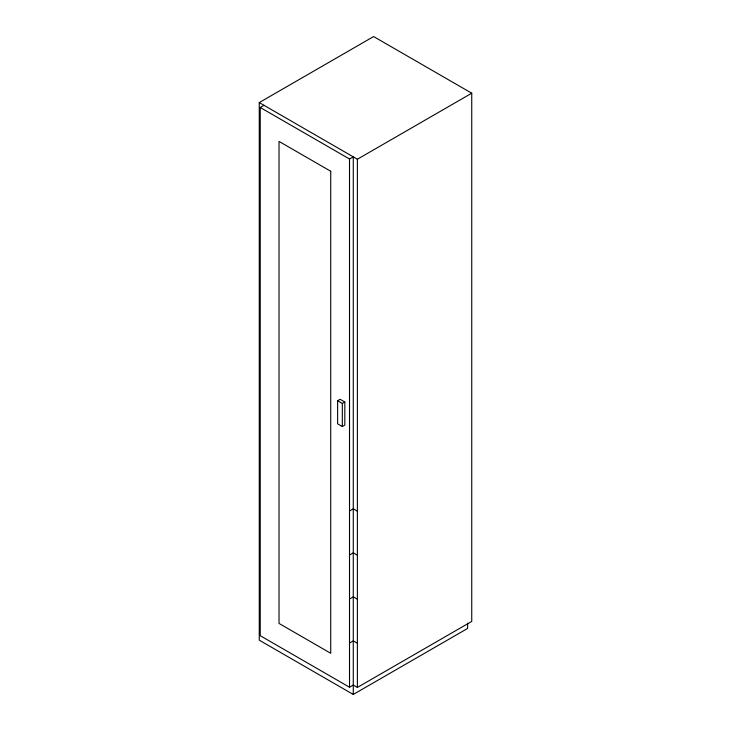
<?xml version="1.0" encoding="UTF-8"?>
<svg xmlns="http://www.w3.org/2000/svg" width="731" height="731" viewBox="0 0 731 731"><rect width="100%" height="100%" fill="white"/><g stroke="black" fill="none" stroke-linecap="round" stroke-linejoin="round"><path stroke-width="1.1" d="M467.63 623.214L467.63 628.422L353.274 694.45L259.258 640.173L259.258 102.578L373.614 36.55L471.742 93.203L471.742 621.414L357.386 687.442L353.274 685.066L349.519 687.231L260.236 635.687L260.236 107.466L263.982 105.31M260.236 107.466L349.519 159.02L353.274 156.854L353.274 694.45M259.258 102.578L357.386 159.23L471.742 93.203M337.621 400.743L340.125 399.3L344.822 402.013L344.822 425.104L342.327 426.548L337.621 423.834L337.621 400.743L342.327 403.457L344.822 402.013M349.519 510.987L353.274 508.822L357.386 511.197M349.519 555.003L353.274 552.837L357.386 555.213M349.519 599.018L353.274 596.852L357.386 599.228M349.519 643.042L353.274 640.877L357.386 643.243M357.386 159.23L357.386 687.442M349.519 159.02L349.519 687.231M342.327 403.457L342.327 426.548M330.723 171.255L279.032 141.412L279.032 623.442L330.723 653.286L330.723 171.255"/></g></svg>
